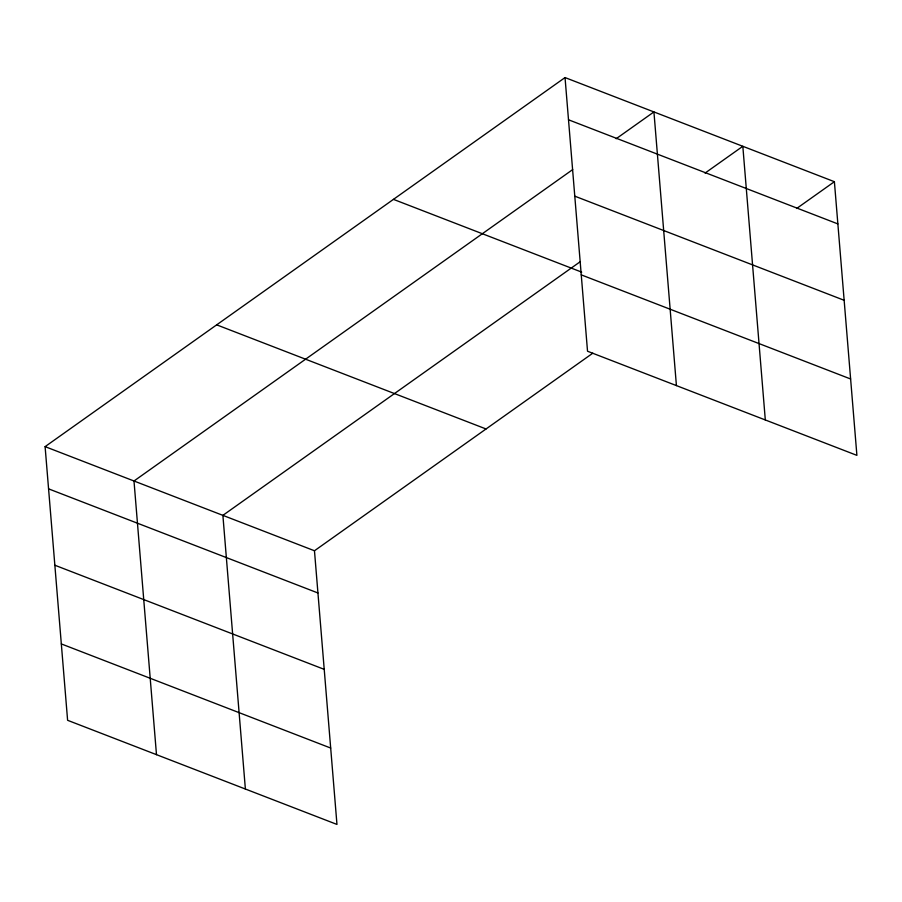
<?xml version="1.0" encoding="UTF-8"?>
<svg xmlns="http://www.w3.org/2000/svg" width="902" height="902" viewBox="0 0 902 902"><rect width="100%" height="100%" fill="white"/><g stroke="black" fill="none" stroke-linecap="round" stroke-linejoin="round"><path stroke-width="1.35" d="M592.806 353.189L314.471 550.761L336.965 824.428L67.605 720.303L45.1 446.637L565.035 77.572L834.395 181.697L856.9 455.363L587.529 351.239L565.035 77.572M572.714 169.576L133.992 481.003L156.486 754.67M616.179 138.728L653.927 111.927L676.421 385.594M580.392 261.591L222.884 515.358L245.378 789.024M705.071 173.083L742.82 146.293L765.313 419.96M796.658 208.486L834.395 181.697M568.508 119.786L837.868 223.91M574.788 196.162L844.148 300.287M393.452 199.365L581.7 272.133M581.249 274.862L850.62 378.987M216.683 324.844L486.043 428.969M45.1 446.637L314.471 550.761M48.573 488.85L317.932 592.975M54.853 565.227L324.213 669.352M61.325 643.927L330.684 748.051"/></g></svg>
